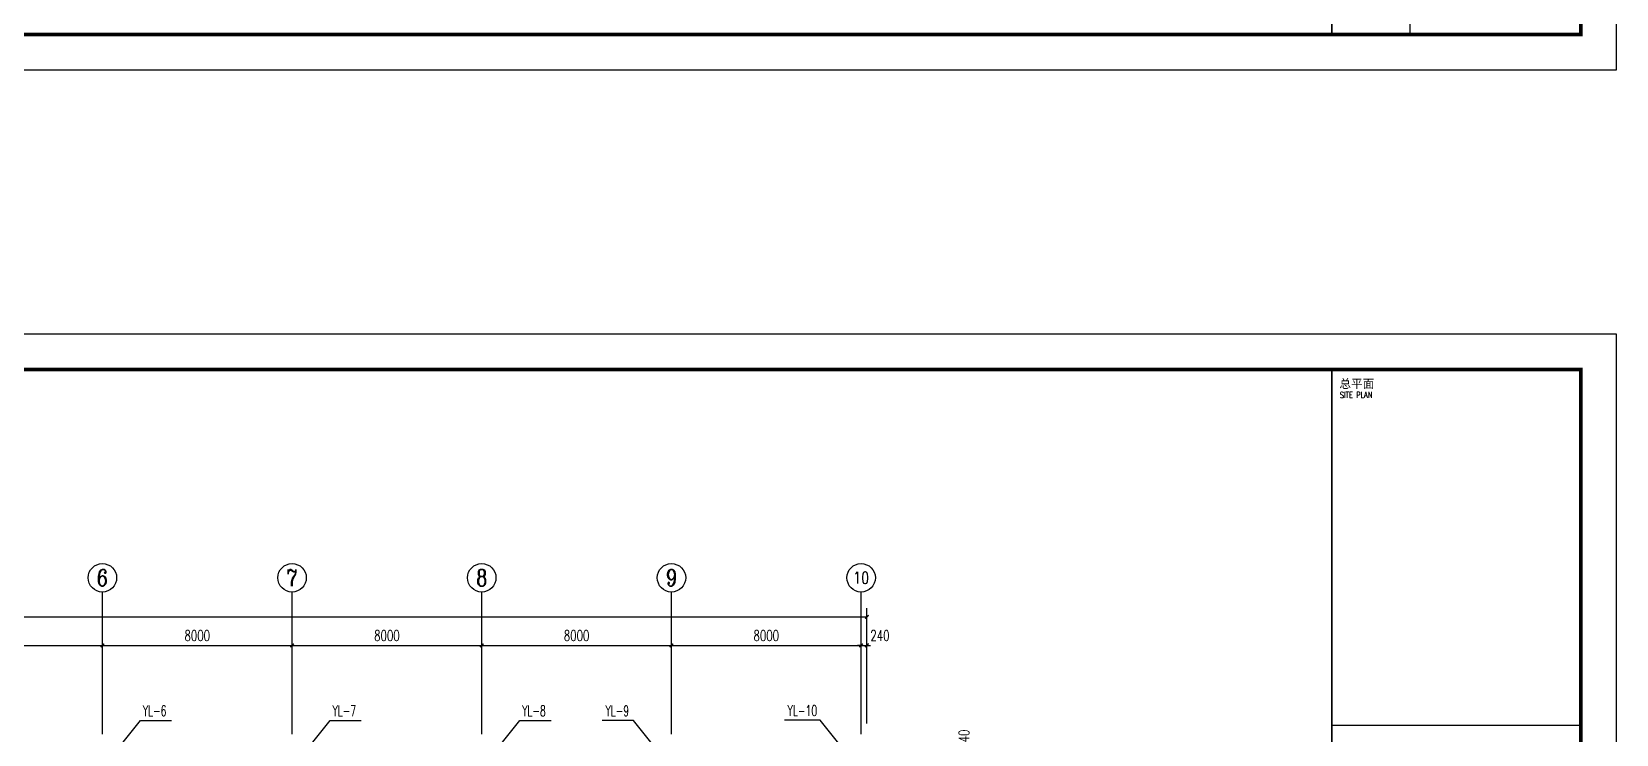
# Model space of a CAD drawing. Extents: x -173214 to 1102988, y -234847 to 675458.
# Drawn here: x 230283 to 297117, y 282308 to 311935 of the extents above; entities that cross this region are included whole.
import ezdxf
from ezdxf.enums import TextEntityAlignment as Align

# ---------------------------------------------------------------- set-up
doc = ezdxf.new("R2010")
doc.units = 0
doc.header["$LTSCALE"] = 1000
doc.header["$MEASUREMENT"] = 0
doc.layers.get('Defpoints').update_dxf_attribs({"color": 250})
for name, color, linetype in [('0-建筑立面', 255, 'Continuous'), ('AXIS', 171, 'Continuous'), ('AXIS_TEXT', 7, 'Continuous'), ('DIM_雨水', 3, 'Continuous'), ('PUB_TITLE', 171, 'Continuous'), ('TK', 4, 'Continuous'), ('TWT_TEXT', 7, 'Continuous')]:
    doc.layers.add(name, color=color, linetype=linetype)
doc.styles.add('_TCH_AXIS', font='COMPLEX', dxfattribs={"bigfont": 'GBCBIG'})
doc.styles.add('_TCH_DIM_T3', font='SIMPLEX', dxfattribs={"width": 0.705882, "bigfont": 'GBCBIG'})
doc.styles.add('_TWT_SERIAL', font='COMPLEX', dxfattribs={"width": 0.8, "height": 3, "bigfont": 'HZTXT'})
doc.styles.add('COMPLEX', font='COMPLEX')
doc.styles.add('ROMANS', font='romans__.ttf', dxfattribs={"width": 0.65, "height": 231.275})
doc.styles.add('图签宋体', font='', dxfattribs={"height": 300})
doc.styles.get('图签宋体').set_extended_font_data('NSimSun')
doc.dimstyles.new('_TCH_ARCH&&150', dxfattribs={"dimtxt": 446.25, "dimasz": 150, "dimexe": 375, "dimexo": 450, "dimgap": 189.375, "dimtad": 1, "dimdec": 0, "dimzin": 0, "dimdsep": 46, "dimtxsty": '_TCH_DIM_T3', "dimblk": 'ARCHTICK', "dimcen": 0.09, "dimclrt": 7, "dimazin": 2, "dimtfac": 1, "dimtdec": 0, "dimtix": 1, "dimtmove": 2, "dimatfit": 3, "dimfxl": 0, "dimtolj": 1, "dimtzin": 0, "dimarcsym": 0})

# ---------------------------------------------------------------- blocks, each defined once
blk = doc.blocks.new('GeYuanFrame_18756530', base_point=(20.09, 4.53))
at = {"layer": 'PUB_TITLE'}
blk.add_lwpolyline([(803.09, 14.53), (803.09, 111.33)], dxfattribs=at)
at = {"layer": 'TK'}
blk.add_line((781.09, 14.53), (851.09, 14.53), dxfattribs=at)
blk.add_lwpolyline([(20.09, 4.53), (20.09, 598.53), (861.09, 598.53), (861.09, 4.53)], close=True, dxfattribs=at)
at = {"layer": 'TK', "const_width": 1}
blk.add_lwpolyline([(45.09, 588.53), (851.09, 588.53), (851.09, 14.53), (45.09, 14.53)], close=True, dxfattribs=at)
at = {"layer": 'TK', "const_width": 0.4}
blk.add_lwpolyline([(781.09, 588.53), (781.09, 14.53)], dxfattribs=at)
blk = doc.blocks.new('GeYuanFrame_20373581', base_point=(20.09, 4.53))
at = {"layer": 'TK'}
blk.add_lwpolyline([(20.09, 4.53), (20.09, 598.53), (861.09, 598.53), (861.09, 4.53)], close=True, dxfattribs=at)
at = {"layer": 'TK', "const_width": 1}
blk.add_lwpolyline([(45.09, 588.53), (851.09, 588.53), (851.09, 14.53), (45.09, 14.53)], close=True, dxfattribs=at)
at = {"layer": 'TK'}
for points, const_width in [([(781.09, 588.53), (781.09, 14.53)], 0.4), ([(781.09, 488.5), (851.09, 488.5)], 0.35)]:
    blk.add_lwpolyline(points, dxfattribs=dict(at, const_width=const_width))
at = {"layer": 'TK', "style": '图签宋体'}
blk.add_text('总平面', height=2.4, dxfattribs=at).set_placement((783.23, 583.28))
at = {"layer": 'TK', "style": 'ROMANS', "width": 0.76}
blk.add_text('SITE PLAN', height=1.697, dxfattribs=at).set_placement((783.35, 580.49))
blk = doc.blocks.new('_AXISO')
blk.add_circle((0, 0), 0.5)
at = {"layer": 'AXIS_TEXT', "style": 'COMPLEX', "width": 1.041667}
blk.add_attdef('A', text='', height=0.56, dxfattribs=at).set_placement((-0.25, -0.28), (0.25, -0.28), align=Align.FIT)
blk = doc.blocks.new('_ArchTick')
at = {"color": 0, "linetype": 'ByBlock', "const_width": 0.4}
blk.add_lwpolyline([(-0.5, -0.5), (0.5, 0.5)], dxfattribs=at)
blk = doc.blocks.new('*D218')
at = {"layer": 'AXIS', "color": 0, "lineweight": -2}
for p, q in [((193026, 282758), (193026, 287633)), ((265506, 282758), (265506, 287633)), ((193026, 287258), (265506, 287258))]:
    blk.add_line(p, q, dxfattribs=at)
at = {"layer": 'Defpoints', "color": 0}
for p in [(265506, 287258), (193026, 282308), (265506, 282308)]:
    blk.add_point(p, dxfattribs=at)
at = {"layer": 'AXIS', "color": 0, "lineweight": -2, "xscale": 150, "yscale": 150, "zscale": 150, "rotation": 180}
blk.add_blockref('_ArchTick', (193026, 287258), dxfattribs=at)
at = {"layer": 'AXIS', "color": 0, "lineweight": -2, "xscale": 150, "yscale": 150, "zscale": 150}
blk.add_blockref('_ArchTick', (265506, 287258), dxfattribs=at)
at = {"layer": 'AXIS', "color": 7, "insert": (229266, 287670), "char_height": 446.2, "attachment_point": 5, "style": '_TCH_DIM_T3'}
blk.add_mtext('\\A1;72480', dxfattribs=at)
blk = doc.blocks.new('*D224')
at = {"layer": 'AXIS', "color": 0, "lineweight": -2}
for p, q in [((225266, 282758), (225266, 286433)), ((225266, 286058), (233266, 286058)), ((233266, 282758), (233266, 286433))]:
    blk.add_line(p, q, dxfattribs=at)
at = {"layer": 'Defpoints', "color": 0}
for p in [(233266, 286058), (225266, 282308), (233266, 282308)]:
    blk.add_point(p, dxfattribs=at)
at = {"layer": 'AXIS', "color": 0, "lineweight": -2, "xscale": 150, "yscale": 150, "zscale": 150, "rotation": 180}
blk.add_blockref('_ArchTick', (225266, 286058), dxfattribs=at)
at = {"layer": 'AXIS', "color": 0, "lineweight": -2, "xscale": 150, "yscale": 150, "zscale": 150}
blk.add_blockref('_ArchTick', (233266, 286058), dxfattribs=at)
at = {"layer": 'AXIS', "color": 7, "insert": (229266, 286470), "char_height": 446.2, "attachment_point": 5, "style": '_TCH_DIM_T3'}
blk.add_mtext('\\A1;8000', dxfattribs=at)
blk = doc.blocks.new('*D225')
at = {"layer": 'AXIS', "color": 0, "lineweight": -2}
for p, q in [((233266, 282758), (233266, 286433)), ((233266, 286058), (241266, 286058)), ((241266, 282758), (241266, 286433))]:
    blk.add_line(p, q, dxfattribs=at)
at = {"layer": 'Defpoints', "color": 0}
for p in [(241266, 286058), (233266, 282308), (241266, 282308)]:
    blk.add_point(p, dxfattribs=at)
at = {"layer": 'AXIS', "color": 0, "lineweight": -2, "xscale": 150, "yscale": 150, "zscale": 150, "rotation": 180}
blk.add_blockref('_ArchTick', (233266, 286058), dxfattribs=at)
at = {"layer": 'AXIS', "color": 0, "lineweight": -2, "xscale": 150, "yscale": 150, "zscale": 150}
blk.add_blockref('_ArchTick', (241266, 286058), dxfattribs=at)
at = {"layer": 'AXIS', "color": 7, "insert": (237266, 286470), "char_height": 446.2, "attachment_point": 5, "style": '_TCH_DIM_T3'}
blk.add_mtext('\\A1;8000', dxfattribs=at)
blk = doc.blocks.new('*D226')
at = {"layer": 'AXIS', "color": 0, "lineweight": -2}
for p, q in [((241266, 282758), (241266, 286433)), ((241266, 286058), (249266, 286058)), ((249266, 282758), (249266, 286433))]:
    blk.add_line(p, q, dxfattribs=at)
at = {"layer": 'Defpoints', "color": 0}
for p in [(249266, 286058), (241266, 282308), (249266, 282308)]:
    blk.add_point(p, dxfattribs=at)
at = {"layer": 'AXIS', "color": 0, "lineweight": -2, "xscale": 150, "yscale": 150, "zscale": 150, "rotation": 180}
blk.add_blockref('_ArchTick', (241266, 286058), dxfattribs=at)
at = {"layer": 'AXIS', "color": 0, "lineweight": -2, "xscale": 150, "yscale": 150, "zscale": 150}
blk.add_blockref('_ArchTick', (249266, 286058), dxfattribs=at)
at = {"layer": 'AXIS', "color": 7, "insert": (245266, 286470), "char_height": 446.2, "attachment_point": 5, "style": '_TCH_DIM_T3'}
blk.add_mtext('\\A1;8000', dxfattribs=at)
blk = doc.blocks.new('*D227')
at = {"layer": 'AXIS', "color": 0, "lineweight": -2}
for p, q in [((249266, 282758), (249266, 286433)), ((249266, 286058), (257266, 286058)), ((257266, 282758), (257266, 286433))]:
    blk.add_line(p, q, dxfattribs=at)
at = {"layer": 'Defpoints', "color": 0}
for p in [(257266, 286058), (249266, 282308), (257266, 282308)]:
    blk.add_point(p, dxfattribs=at)
at = {"layer": 'AXIS', "color": 0, "lineweight": -2, "xscale": 150, "yscale": 150, "zscale": 150, "rotation": 180}
blk.add_blockref('_ArchTick', (249266, 286058), dxfattribs=at)
at = {"layer": 'AXIS', "color": 0, "lineweight": -2, "xscale": 150, "yscale": 150, "zscale": 150}
blk.add_blockref('_ArchTick', (257266, 286058), dxfattribs=at)
at = {"layer": 'AXIS', "color": 7, "insert": (253266, 286470), "char_height": 446.2, "attachment_point": 5, "style": '_TCH_DIM_T3'}
blk.add_mtext('\\A1;8000', dxfattribs=at)
blk = doc.blocks.new('*D228')
at = {"layer": 'AXIS', "color": 0, "lineweight": -2}
for p, q in [((257266, 282758), (257266, 286433)), ((257266, 286058), (265266, 286058)), ((265266, 282758), (265266, 286433))]:
    blk.add_line(p, q, dxfattribs=at)
at = {"layer": 'Defpoints', "color": 0}
for p in [(265266, 286058), (257266, 282308), (265266, 282308)]:
    blk.add_point(p, dxfattribs=at)
at = {"layer": 'AXIS', "color": 0, "lineweight": -2, "xscale": 150, "yscale": 150, "zscale": 150, "rotation": 180}
blk.add_blockref('_ArchTick', (257266, 286058), dxfattribs=at)
at = {"layer": 'AXIS', "color": 0, "lineweight": -2, "xscale": 150, "yscale": 150, "zscale": 150}
blk.add_blockref('_ArchTick', (265266, 286058), dxfattribs=at)
at = {"layer": 'AXIS', "color": 7, "insert": (261266, 286470), "char_height": 446.2, "attachment_point": 5, "style": '_TCH_DIM_T3'}
blk.add_mtext('\\A1;8000', dxfattribs=at)
blk = doc.blocks.new('*D229')
at = {"layer": 'AXIS', "color": 0, "lineweight": -2}
for p, q in [((265266, 286058), (265116, 286058)), ((265266, 282758), (265266, 286433)), ((265266, 286058), (265506, 286058)), ((265506, 282758), (265506, 286433)), ((265506, 286058), (265656, 286058))]:
    blk.add_line(p, q, dxfattribs=at)
at = {"layer": 'Defpoints', "color": 0}
for p in [(265506, 286058), (265266, 282308), (265506, 282308)]:
    blk.add_point(p, dxfattribs=at)
at = {"layer": 'AXIS', "color": 0, "lineweight": -2, "xscale": 150, "yscale": 150, "zscale": 150}
blk.add_blockref('_ArchTick', (265266, 286058), dxfattribs=at)
at = {"layer": 'AXIS', "color": 0, "lineweight": -2, "xscale": 150, "yscale": 150, "zscale": 150, "rotation": 180}
blk.add_blockref('_ArchTick', (265506, 286058), dxfattribs=at)
at = {"layer": 'AXIS', "color": 7, "insert": (266061, 286470), "char_height": 446.2, "attachment_point": 5, "style": '_TCH_DIM_T3'}
blk.add_mtext('\\A1;240', dxfattribs=at)
blk = doc.blocks.new('*D247')
at = {"layer": 'AXIS', "color": 0, "lineweight": -2}
for p, q in [((266716, 281548), (270391, 281548)), ((270016, 281548), (270016, 281698)), ((270016, 281308), (270016, 281548)), ((266716, 281308), (270391, 281308)), ((270016, 281308), (270016, 281158))]:
    blk.add_line(p, q, dxfattribs=at)
at = {"layer": 'Defpoints', "color": 0}
for p in [(266266, 281548), (270016, 281548), (266266, 281308)]:
    blk.add_point(p, dxfattribs=at)
at = {"layer": 'AXIS', "color": 0, "lineweight": -2, "xscale": 150, "yscale": 150, "zscale": 150}
for p, rotation in [((270016, 281548), 270), ((270016, 281308), 90)]:
    blk.add_blockref('_ArchTick', p, dxfattribs=dict(at, rotation=rotation))
at = {"layer": 'AXIS', "color": 7, "insert": (269603, 282103), "char_height": 446.2, "attachment_point": 5, "rotation": 90, "style": '_TCH_DIM_T3'}
blk.add_mtext('\\A1;240', dxfattribs=at)

msp = doc.modelspace()

# ---------------------------------------------------------------- linework, layer by layer
at = {"layer": 'AXIS'}
for p, q in [((233265.9, 282307.7), (233265.9, 288307.7)), ((241265.9, 282307.7), (241265.9, 288307.7)), ((249265.9, 282307.7), (249265.9, 288307.7)), ((257265.9, 282307.7), (257265.9, 288307.7)), ((265265.9, 282307.7), (265265.9, 288307.7))]:
    msp.add_line(p, q, dxfattribs=at)
at = {"layer": 'DIM_雨水'}
for p, q in [((233520.6, 281207.6), (234866.8, 282892.2)), ((234866.8, 282892.2), (236186.1, 282892.2)), ((241520.6, 281207.6), (242866.8, 282892.2)), ((242866.8, 282892.2), (244186.1, 282892.2)), ((249520.6, 281207.6), (250866.8, 282892.2)), ((250866.8, 282892.2), (252186.1, 282892.2)), ((255665.1, 282892.2), (254345.7, 282892.2)), ((257011.2, 281207.6), (255665.1, 282892.2)), ((263540.1, 282899.5), (262030.5, 282899.5)), ((264886.2, 281214.9), (263540.1, 282899.5))]:
    msp.add_line(p, q, dxfattribs=at)

# ---------------------------------------------------------------- block references
at = {"layer": '0-建筑立面', "xscale": 150, "yscale": 150, "zscale": 150}
for name, p in [('GeYuanFrame_18756530', (170967.1, 310316.7)), ('GeYuanFrame_20373581', (170967.1, 210095.1))]:
    msp.add_blockref(name, p, dxfattribs=at)
at = {"layer": 'AXIS'}
ref = msp.add_blockref('_AXISO', (233265.9, 288907.7), dxfattribs=dict(at, xscale=1200, yscale=1200, zscale=1200))
ref.add_attrib('A', '6', dxfattribs={"layer": 'AXIS_TEXT', "height": 698.9, "style": '_TCH_AXIS'}).set_placement((233032.9, 288558.2), (233498.9, 288558.2), align=Align.FIT)
ref = msp.add_blockref('_AXISO', (241265.9, 288907.7), dxfattribs=dict(at, xscale=1200, yscale=1200, zscale=1200))
ref.add_attrib('A', '7', dxfattribs={"layer": 'AXIS_TEXT', "height": 698.9, "style": '_TCH_AXIS'}).set_placement((241032.9, 288558.2), (241498.9, 288558.2), align=Align.FIT)
ref = msp.add_blockref('_AXISO', (249265.9, 288907.7), dxfattribs=dict(at, xscale=1200, yscale=1200, zscale=1200))
ref.add_attrib('A', '8', dxfattribs={"layer": 'AXIS_TEXT', "height": 698.9, "style": '_TCH_AXIS'}).set_placement((249032.9, 288558.2), (249498.9, 288558.2), align=Align.FIT)
ref = msp.add_blockref('_AXISO', (257265.9, 288907.7), dxfattribs=dict(at, xscale=1200, yscale=1200, zscale=1200))
ref.add_attrib('A', '9', dxfattribs={"layer": 'AXIS_TEXT', "height": 698.9, "style": '_TCH_AXIS'}).set_placement((257032.9, 288558.2), (257498.9, 288558.2), align=Align.FIT)
ref = msp.add_blockref('_AXISO', (265265.9, 288907.7), dxfattribs=dict(at, xscale=1200, yscale=1200, zscale=1200))
ref.add_attrib('A', '10', dxfattribs={"layer": 'AXIS_TEXT', "height": 492.67, "style": '_TCH_AXIS'}).set_placement((264925.7, 288661.3), (265606.1, 288661.3), align=Align.FIT)

# ---------------------------------------------------------------- texts
at = {"layer": 'TWT_TEXT', "style": '_TWT_SERIAL', "width": 0.64}
for s, p in [('YL-6', (234967.7, 283072.2)), ('YL-7', (242967.7, 283072.2)), ('YL-8', (250967.7, 283072.2)), ('YL-9', (254480.7, 283072.2)), ('YL-10', (262165.5, 283079.5))]:
    msp.add_text(s, height=450, dxfattribs=at).set_placement(p)

# ---------------------------------------------------------------- dimensions: what is measured, and where the dimension line sits
at = {"layer": 'AXIS'}
for p1, p2, distance, picture, middle in [((193025.9, 282307.7), (265505.9, 282307.7), 4950, '*D218', (229265.9, 287670.2)), ((225265.9, 282307.7), (233265.9, 282307.7), 3750, '*D224', (229265.9, 286470.2)), ((233265.9, 282307.7), (241265.9, 282307.7), 3750, '*D225', (237265.9, 286470.2)), ((241265.9, 282307.7), (249265.9, 282307.7), 3750, '*D226', (245265.9, 286470.2)), ((249265.9, 282307.7), (257265.9, 282307.7), 3750, '*D227', (253265.9, 286470.2)), ((257265.9, 282307.7), (265265.9, 282307.7), 3750, '*D228', (261265.9, 286470.2))]:
    dim = msp.add_aligned_dim(p1=p1, p2=p2, distance=distance, dimstyle='_TCH_ARCH&&150', dxfattribs=at)
    dim.commit()
    dim.dimension.update_dxf_attribs({"geometry": picture, "text_midpoint": middle})
for base, p1, p2, angle, picture, middle in [((265505.9, 286057.7), (265265.9, 282307.7), (265505.9, 282307.7), 0, '*D229', (266060.9, 286470.2)), ((270015.9, 281547.7), (266265.9, 281307.7), (266265.9, 281547.7), 90, '*D247', (269603.4, 282102.7))]:
    dim = msp.add_linear_dim(base=base, p1=p1, p2=p2, angle=angle, dimstyle='_TCH_ARCH&&150', dxfattribs=at)
    dim.commit()
    dim.dimension.update_dxf_attribs({"geometry": picture, "text_midpoint": middle, "dimtype": 161})

doc.saveas('drawing.dxf')
